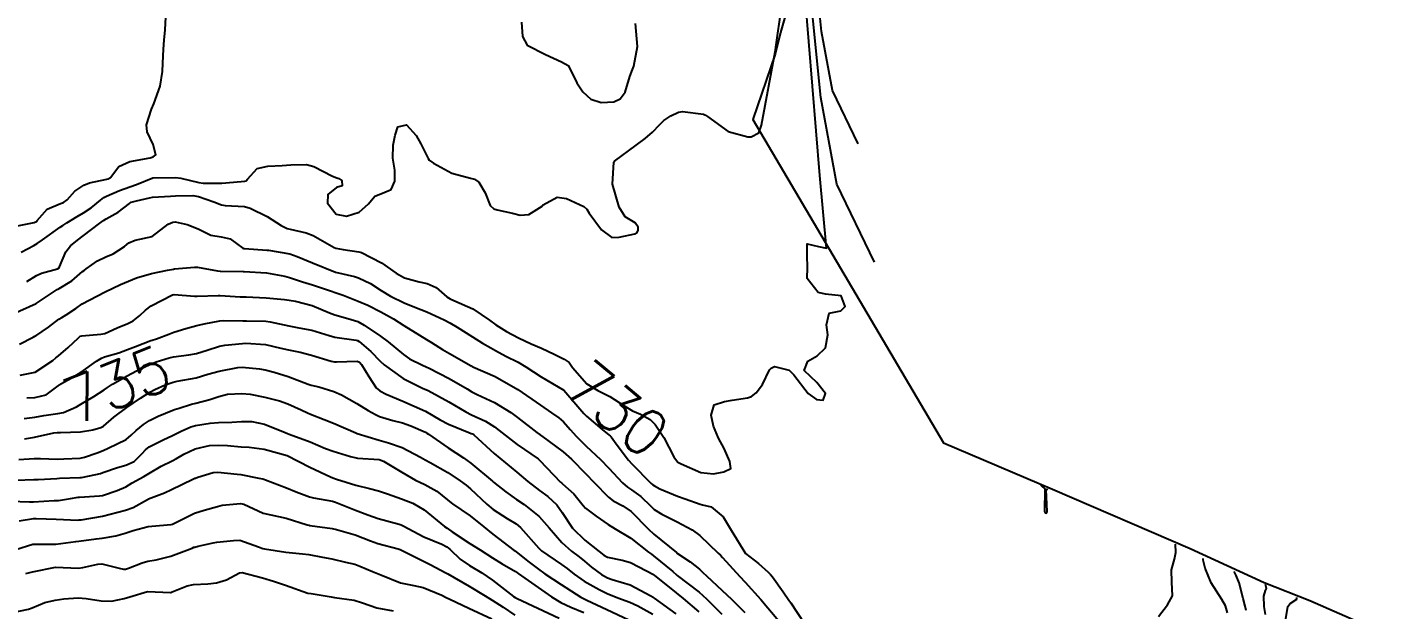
# Model space of a CAD drawing. Header units: metres. Extents: x 318500 to 325275, y 7408834 to 7428799.
# Drawn here: x 322108.7 to 322227.6, y 7416876.2 to 7416927 of the extents above; entities that cross this region are included whole.
import ezdxf
from ezdxf.enums import TextEntityAlignment as Align

# ---------------------------------------------------------------- set-up
doc = ezdxf.new("R2010")
doc.units = ezdxf.units.M
doc.header["$MEASUREMENT"] = 0
for name, color, linetype in [('Area', 45, 'Continuous'), ('Cotas', 45, 'Continuous'), ('Curvas de Nivel 1m', 11, 'Continuous'), ('Curvas de Nivel 5m', 15, 'Continuous')]:
    doc.layers.add(name, color=color, linetype=linetype)
doc.styles.add('Style-STANDARD', font='STANDARD.shx')

msp = doc.modelspace()

# ---------------------------------------------------------------- linework, layer by layer
at = {"layer": 'Area'}
msp.add_lwpolyline([(322175, 7416929.14), (322174.26, 7416926.49), (322173.8, 7416924.63), (322171.83, 7416918.94), (322188.43, 7416890.78), (322197.93, 7416886.73), (322209.91, 7416881.57), (322216.35, 7416878.61), (322220.32, 7416877.04), (322227.6, 7416873.86)], dxfattribs=at)
at = {"layer": 'Curvas de Nivel 1m', "flags": 128}
for points, elevation in [([(322181.02, 7416916.81), (322178.79, 7416921.45), (322177.82, 7416926.6), (322176.9, 7416935.92)], 732), ([(322182.43, 7416906.51), (322179.16, 7416913.29), (322177.75, 7416920.83), (322176.39, 7416934.46)], 731), ([(322108.17, 7416907.37), (322109.28, 7416907.97), (322109.56, 7416908.12), (322110.05, 7416908.44), (322111.58, 7416909.54), (322111.81, 7416909.71), (322112.15, 7416909.93), (322113.04, 7416910.47), (322113.59, 7416910.79), (322114.27, 7416911.23), (322115.08, 7416911.9), (322115.37, 7416912.13), (322115.62, 7416912.26), (322116.74, 7416912.76), (322117.63, 7416913.08), (322118.22, 7416913.27), (322119.64, 7416913.84), (322121.64, 7416913.87), (322122.07, 7416913.81), (322123.63, 7416913.45), (322124.03, 7416913.39), (322125.63, 7416913.39), (322125.98, 7416913.41), (322127.64, 7416913.57), (322127.76, 7416913.6), (322127.88, 7416913.73), (322128.72, 7416914.65), (322129.65, 7416914.86), (322130.89, 7416914.92), (322131.65, 7416914.99), (322133, 7416915.01), (322133.65, 7416914.84), (322135.27, 7416914), (322135.64, 7416913.86), (322135.82, 7416913.8), (322136.07, 7416913.62), (322136.1, 7416913.15), (322135.63, 7416913), (322134.87, 7416912.39), (322134.84, 7416911.64), (322135.6, 7416910.7), (322136.5, 7416910.52), (322137.6, 7416910.87), (322138.39, 7416911.59), (322138.95, 7416912.25), (322139.62, 7416912.5), (322140.37, 7416912.82), (322140.69, 7416913.56), (322140.69, 7416914.53), (322140.51, 7416915.56), (322140.54, 7416916.7), (322140.73, 7416917.56), (322140.96, 7416918.3), (322141.7, 7416918.46), (322142.55, 7416917.54), (322142.96, 7416916.8), (322143.6, 7416915.52), (322143.67, 7416915.4), (322144.05, 7416915.13), (322145.65, 7416914.26), (322147.29, 7416913.83), (322147.64, 7416913.73), (322148, 7416913.46), (322148.54, 7416912.54), (322148.98, 7416911.45), (322149.31, 7416911.14), (322149.61, 7416911.07), (322150.94, 7416910.76), (322151.6, 7416910.61), (322152.34, 7416910.66), (322153.51, 7416911.39), (322153.56, 7416911.44), (322153.61, 7416911.51), (322154.83, 7416912.17), (322155.62, 7416912.04), (322157.15, 7416911.34), (322157.41, 7416911.13), (322157.6, 7416910.77), (322158.69, 7416909.32), (322159.58, 7416908.65), (322160.2, 7416908.69), (322161.59, 7416908.96), (322161.78, 7416909.08), (322161.88, 7416909.28), (322161.88, 7416909.56), (322161.6, 7416909.93), (322160.74, 7416910.44), (322160.21, 7416911.3), (322159.64, 7416913.31), (322159.76, 7416915.22), (322159.82, 7416915.31), (322161.68, 7416916.69), (322162.47, 7416917.27), (322163.12, 7416917.83), (322163.71, 7416918.47), (322164.11, 7416918.85), (322164.72, 7416919.24), (322165.39, 7416919.57), (322165.73, 7416919.62), (322167.54, 7416919.39), (322167.72, 7416919.32), (322167.89, 7416919.2), (322169.7, 7416917.87), (322171.42, 7416917.43), (322171.69, 7416917.42), (322172.38, 7416917.78), (322172.61, 7416918.44), (322173.8, 7416924.82), (322173.83, 7416924.99), (322173.88, 7416925.43), (322174.3, 7416928.46)], 729), ([(322107.58, 7416909.61), (322109.31, 7416909.97), (322109.51, 7416910.04), (322109.58, 7416910.12), (322110.43, 7416911.12), (322111.6, 7416911.61), (322111.85, 7416911.7), (322112.18, 7416911.94), (322112.85, 7416912.7), (322113.63, 7416913.21), (322114.14, 7416913.41), (322115.64, 7416913.73), (322115.76, 7416913.77), (322115.95, 7416913.89), (322116.68, 7416914.85), (322117.65, 7416915.26), (322119.41, 7416915.59), (322119.66, 7416915.67), (322119.91, 7416915.84), (322119.67, 7416916.76), (322119.15, 7416917.85), (322119.09, 7416918.46), (322119.52, 7416919.84), (322119.72, 7416920.28), (322120.27, 7416921.83), (322120.48, 7416923.11), (322120.51, 7416923.83), (322120.56, 7416925.06), (322120.61, 7416925.83), (322120.71, 7416926.73), (322120.76, 7416927.83)], 728), ([(322151.71, 7416927.41), (322151.81, 7416926.15), (322152.21, 7416925.41), (322153.79, 7416924.59), (322155.19, 7416923.95), (322155.77, 7416923.63), (322155.92, 7416923.36), (322156.54, 7416922.13), (322157.04, 7416921.34), (322157.74, 7416920.71), (322158.64, 7416920.42), (322159.74, 7416920.47), (322160.31, 7416920.74), (322160.74, 7416921.3), (322161.13, 7416922.66), (322161.38, 7416923.29), (322161.49, 7416923.57), (322161.8, 7416925.28), (322161.63, 7416927.28)], 728), ([(322107.48, 7416902), (322109.49, 7416902.91), (322111.05, 7416903.95), (322111.32, 7416904.12), (322111.5, 7416904.22), (322112.58, 7416904.87), (322113.53, 7416905.68), (322113.66, 7416905.78), (322113.85, 7416905.92), (322114.81, 7416906.63), (322115.55, 7416906.96), (322116.2, 7416907.23), (322117.17, 7416907.87), (322117.38, 7416908.05), (322117.56, 7416908.19), (322118.11, 7416908.41), (322119.57, 7416908.75), (322120.98, 7416909.82), (322121.39, 7416910), (322121.58, 7416910.01), (322122.63, 7416909.8), (322123.58, 7416909.42), (322124.67, 7416908.87), (322125.57, 7416908.7), (322126.37, 7416908.55), (322127.48, 7416907.73), (322127.56, 7416907.7), (322127.6, 7416907.69), (322129.56, 7416907.56), (322129.71, 7416907.55), (322131.55, 7416907.22), (322132.21, 7416907.01), (322133.54, 7416906.46), (322135.53, 7416905.63), (322137.18, 7416905.26), (322137.53, 7416905.14), (322138.58, 7416904.65), (322139.51, 7416904.05), (322140.31, 7416903.56), (322141.5, 7416902.98), (322142.44, 7416902.59), (322143.49, 7416902.18), (322144.99, 7416901.5), (322145.48, 7416901.23), (322146.11, 7416900.85), (322147.46, 7416900), (322148.33, 7416899.46), (322149.04, 7416899.04), (322149.44, 7416898.83), (322150.35, 7416898.33), (322151.43, 7416897.8), (322152.1, 7416897.4), (322153.42, 7416896.53), (322155.4, 7416895.36), (322157.15, 7416893.33), (322157.25, 7416893.21), (322157.37, 7416893.09), (322158.72, 7416891.95), (322159.35, 7416891.45), (322159.43, 7416891.39), (322159.51, 7416891.31), (322159.96, 7416890.69), (322161.03, 7416889.28), (322161.32, 7416888.96), (322163, 7416887.25), (322163.15, 7416887.11), (322163.29, 7416887.02), (322163.76, 7416886.77), (322165.28, 7416886.12), (322165.95, 7416885.89), (322167.27, 7416885.45), (322167.47, 7416885.39), (322168.22, 7416885.19), (322169.26, 7416884.33), (322169.97, 7416883.16), (322171.21, 7416881.15), (322172.35, 7416880.28), (322173.19, 7416879.53), (322173.39, 7416879.32), (322173.55, 7416879.11), (322174.48, 7416877.79), (322174.99, 7416877.09), (322175.16, 7416876.85), (322176.32, 7416875.08)], 731), ([(322108.05, 7416899.38), (322109.22, 7416899.97), (322109.38, 7416900.05), (322109.45, 7416900.09), (322110.57, 7416900.85), (322111.47, 7416901.53), (322111.72, 7416901.7), (322112.11, 7416901.93), (322112.93, 7416902.48), (322113.49, 7416902.87), (322115.43, 7416903.89), (322115.48, 7416903.91), (322115.5, 7416903.92), (322116.82, 7416904.56), (322117.51, 7416904.85), (322118.23, 7416905.14), (322119.53, 7416905.53), (322120.91, 7416905.82), (322121.43, 7416905.91), (322121.53, 7416905.93), (322123.25, 7416906.08), (322123.53, 7416906.07), (322125.26, 7416905.76), (322125.49, 7416905.72), (322125.53, 7416905.72), (322127.49, 7416905.69), (322127.53, 7416905.69), (322127.57, 7416905.69), (322129.53, 7416905.57), (322131.13, 7416905.29), (322131.52, 7416905.17), (322132.65, 7416904.79), (322133.52, 7416904.52), (322135.18, 7416903.97), (322135.51, 7416903.86), (322135.69, 7416903.81), (322136.2, 7416903.62), (322137.5, 7416903.11), (322138.34, 7416902.75), (322139.49, 7416902.18), (322140.59, 7416901.56), (322141.47, 7416901), (322142.84, 7416900.15), (322143.45, 7416899.78), (322143.88, 7416899.51), (322144.84, 7416898.9), (322145.44, 7416898.55), (322147.35, 7416897.47), (322147.43, 7416897.43), (322147.49, 7416897.4), (322149.42, 7416896.55), (322151.4, 7416895.41), (322153.38, 7416894.06), (322154.34, 7416893.38), (322154.95, 7416892.95), (322155.36, 7416892.6), (322155.96, 7416891.95), (322156.49, 7416891.34), (322157.34, 7416890.49), (322158.59, 7416889.32), (322159.31, 7416888.58), (322160.51, 7416887.29), (322160.93, 7416886.92), (322161.28, 7416886.69), (322162.1, 7416886.09), (322162.96, 7416885.25), (322163.27, 7416884.98), (322163.94, 7416884.57), (322165.25, 7416883.91), (322166.56, 7416883.21), (322167.23, 7416882.72), (322168.82, 7416881.18), (322169.02, 7416880.99), (322169.21, 7416880.8), (322170.7, 7416879.15), (322171.18, 7416878.65), (322172.55, 7416877.13), (322173.15, 7416876.41), (322174.24, 7416875.1)], 732), ([(322108.1, 7416896.68), (322109.41, 7416896.94), (322110.93, 7416897.95), (322111.2, 7416898.17), (322111.43, 7416898.36), (322112.28, 7416899.09), (322113.17, 7416899.92), (322113.32, 7416900.05), (322113.45, 7416900.09), (322115.12, 7416900.23), (322115.46, 7416900.31), (322116.54, 7416900.79), (322117.47, 7416901.16), (322117.94, 7416901.39), (322118.5, 7416901.85), (322118.99, 7416902.34), (322119.49, 7416902.71), (322121.35, 7416903.67), (322121.5, 7416903.69), (322123.25, 7416903.55), (322123.5, 7416903.54), (322125.33, 7416903.59), (322125.5, 7416903.59), (322127.25, 7416903.49), (322127.5, 7416903.48), (322127.75, 7416903.48), (322129.5, 7416903.41), (322131.09, 7416903.27), (322131.5, 7416903.21), (322132.06, 7416903.11), (322133.5, 7416902.73), (322135.02, 7416902.1), (322135.48, 7416901.92), (322136.61, 7416901.61), (322137.48, 7416901.33), (322138.04, 7416901.02), (322139.46, 7416900.06), (322140.12, 7416899.56), (322141.44, 7416898.47), (322141.98, 7416898.09), (322143.09, 7416897.53), (322143.43, 7416897.38), (322143.67, 7416897.27), (322145.41, 7416896.39), (322146.98, 7416895.47), (322147.4, 7416895.22), (322147.86, 7416894.99), (322149.38, 7416894.28), (322150.79, 7416893.42), (322151.13, 7416893.17), (322151.37, 7416892.99), (322153.05, 7416891.69), (322153.35, 7416891.47), (322153.4, 7416891.44), (322153.47, 7416891.39), (322155.33, 7416889.99), (322156.06, 7416889.35), (322157.3, 7416888.08), (322158.03, 7416887.32), (322159.28, 7416886.04), (322159.7, 7416885.73), (322160.54, 7416885.29), (322161.26, 7416884.8), (322162.78, 7416883.26), (322163.23, 7416882.83), (322165.19, 7416881.23), (322165.21, 7416881.21), (322166.4, 7416880.41), (322167.2, 7416879.77), (322167.5, 7416879.5), (322167.82, 7416879.19), (322169.17, 7416877.91), (322169.98, 7416877.16), (322171.14, 7416875.99)], 733), ([(322108.67, 7416894.69), (322109.38, 7416894.72), (322110.37, 7416894.97), (322111.4, 7416895.74), (322111.5, 7416895.83), (322111.69, 7416895.94), (322112.8, 7416896.54), (322113.41, 7416896.92), (322114.75, 7416897.9), (322115.16, 7416898.16), (322115.43, 7416898.25), (322116.68, 7416898.62), (322117.44, 7416898.9), (322118.13, 7416899.16), (322119.45, 7416899.68), (322119.57, 7416899.72), (322119.96, 7416899.83), (322121.03, 7416900.24), (322121.46, 7416900.41), (322122.52, 7416900.74), (322123.47, 7416900.99), (322124.09, 7416901.15), (322125.47, 7416901.4), (322125.81, 7416901.42), (322127.48, 7416901.41), (322127.8, 7416901.41), (322129.47, 7416901.37), (322129.86, 7416901.31), (322131.47, 7416900.96), (322132.33, 7416900.8), (322133.46, 7416900.58), (322134.98, 7416900.12), (322135.46, 7416899.99), (322137.33, 7416899.72), (322137.45, 7416899.69), (322137.59, 7416899.6), (322138.6, 7416898.74), (322139.43, 7416897.89), (322139.76, 7416897.57), (322141.41, 7416896.39), (322143.15, 7416895.52), (322143.4, 7416895.42), (322143.6, 7416895.32), (322145.38, 7416894.35), (322146.86, 7416893.48), (322147.37, 7416893.22), (322148.58, 7416892.67), (322149.36, 7416892.18), (322149.78, 7416891.86), (322150.29, 7416891.43), (322151.34, 7416890.62), (322153.16, 7416889.39), (322153.32, 7416889.25), (322155.11, 7416887.36), (322155.2, 7416887.28), (322155.29, 7416887.21), (322156.28, 7416886.35), (322157.07, 7416885.33), (322157.27, 7416885.09), (322158.2, 7416884.38), (322159.25, 7416883.66), (322159.86, 7416883.3), (322161.23, 7416882.49), (322162.77, 7416881.26), (322163.03, 7416881.07), (322163.21, 7416880.94), (322164.87, 7416879.56), (322165.19, 7416879.29), (322165.22, 7416879.26), (322165.27, 7416879.23), (322167.17, 7416877.77), (322167.82, 7416877.19), (322169.14, 7416875.85)], 734), ([(322108.48, 7416891.13), (322109.33, 7416891.26), (322111.03, 7416891.64), (322111.34, 7416891.68), (322111.6, 7416891.68), (322113.34, 7416891.73), (322114.42, 7416891.9), (322115.12, 7416892.11), (322115.35, 7416892.24), (322116.23, 7416893), (322117.37, 7416893.86), (322118.55, 7416894.68), (322119.39, 7416895.2), (322119.81, 7416895.42), (322120.71, 7416895.82), (322121.4, 7416896.07), (322121.75, 7416896.15), (322123.41, 7416896.45), (322124.43, 7416896.75), (322125.41, 7416897.03), (322127.03, 7416897.35), (322127.42, 7416897.37), (322128.93, 7416897.22), (322129.42, 7416897.13), (322130.19, 7416896.93), (322131.41, 7416896.56), (322133.16, 7416895.89), (322133.4, 7416895.81), (322134.07, 7416895.64), (322135.39, 7416895.24), (322136.04, 7416894.96), (322137.38, 7416894.2), (322138.37, 7416893.58), (322139.02, 7416893.23), (322139.37, 7416893.08), (322140.52, 7416892.72), (322141.36, 7416892.51), (322142.08, 7416892.26), (322143.35, 7416891.7), (322143.47, 7416891.63), (322143.63, 7416891.52), (322145.33, 7416890.33), (322146.66, 7416889.48), (322147.31, 7416889.02), (322149.18, 7416887.44), (322149.29, 7416887.34), (322150.36, 7416886.5), (322151.27, 7416885.85), (322151.95, 7416885.4), (322153.25, 7416884.35), (322154.12, 7416883.37), (322155.22, 7416882.1), (322156.06, 7416881.35), (322156.72, 7416880.85), (322157.2, 7416880.46), (322157.82, 7416879.95), (322158.68, 7416879.31), (322159.19, 7416879.02), (322159.61, 7416878.87), (322161.18, 7416878.4), (322162.97, 7416877.45), (322163.16, 7416877.33), (322163.27, 7416877.25), (322165.14, 7416875.88)], 736), ([(322107.97, 7416889.33), (322109.31, 7416889.41), (322109.86, 7416889.41), (322111.31, 7416889.36), (322111.88, 7416889.37), (322113.31, 7416889.45), (322113.7, 7416889.53), (322114.8, 7416889.9), (322115.32, 7416890.12), (322115.74, 7416890.3), (322117.33, 7416891.06), (322117.76, 7416891.43), (322118.18, 7416891.85), (322118.82, 7416892.38), (322119.35, 7416892.73), (322120.1, 7416893.09), (322121.37, 7416893.62), (322121.51, 7416893.67), (322121.92, 7416893.8), (322123.01, 7416894.15), (322123.38, 7416894.24), (322124.61, 7416894.54), (322125.39, 7416894.81), (322126.14, 7416895), (322127.39, 7416895.08), (322128.1, 7416895), (322129.39, 7416894.75), (322130.65, 7416894.42), (322131.38, 7416894.17), (322132.53, 7416893.66), (322133.09, 7416893.38), (322133.37, 7416893.26), (322134.55, 7416892.82), (322135.36, 7416892.49), (322137.31, 7416891.64), (322137.35, 7416891.63), (322137.37, 7416891.62), (322137.42, 7416891.6), (322139.34, 7416891), (322140.13, 7416890.77), (322141.33, 7416890.37), (322142.92, 7416889.52), (322143.32, 7416889.29), (322143.77, 7416889.05), (322145.3, 7416888.2), (322146.37, 7416887.47), (322146.9, 7416887.08), (322147.28, 7416886.76), (322148.7, 7416885.45), (322149.26, 7416884.98), (322150.48, 7416884.19), (322151.24, 7416883.72), (322151.63, 7416883.4), (322153.21, 7416881.61), (322153.47, 7416881.38), (322155.2, 7416880.18), (322155.68, 7416879.83), (322156.31, 7416879.34), (322157.18, 7416878.74), (322158.48, 7416878), (322159.17, 7416877.67), (322160.1, 7416877.29), (322161.15, 7416876.89), (322161.83, 7416876.59), (322163.14, 7416875.87)], 737), ([(322107.74, 7416887.54), (322109.28, 7416887.57), (322109.66, 7416887.59), (322111.29, 7416887.68), (322111.53, 7416887.69), (322113.29, 7416887.75), (322113.44, 7416887.77), (322114.12, 7416887.91), (322115.07, 7416888.11), (322115.29, 7416888.18), (322116.55, 7416888.62), (322117.3, 7416888.83), (322118, 7416889.16), (322118.72, 7416889.85), (322119, 7416890.17), (322119.33, 7416890.43), (322120.55, 7416891.04), (322121.34, 7416891.42), (322122.11, 7416891.8), (322122.95, 7416892.18), (322123.35, 7416892.3), (322124.63, 7416892.49), (322125.35, 7416892.54), (322126.51, 7416892.58), (322127.35, 7416892.64), (322128.26, 7416892.62), (322129.36, 7416892.41), (322131.14, 7416891.68), (322131.35, 7416891.59), (322131.5, 7416891.53), (322133.34, 7416890.85), (322134.67, 7416890.29), (322135.33, 7416890.04), (322136.83, 7416889.6), (322137.32, 7416889.48), (322137.46, 7416889.45), (322139.32, 7416889.32), (322139.7, 7416889.18), (322141.3, 7416888.22), (322142.5, 7416887.53), (322143.29, 7416887.14), (322144.34, 7416886.57), (322145.27, 7416885.8), (322145.44, 7416885.66), (322145.7, 7416885.48), (322147.25, 7416884.41), (322148.45, 7416883.45), (322149.23, 7416882.82), (322151.07, 7416881.41), (322151.15, 7416881.36), (322151.21, 7416881.31), (322152.28, 7416880.47), (322153.19, 7416879.77), (322153.76, 7416879.37), (322155.18, 7416878.43), (322156.88, 7416877.33), (322157.16, 7416877.19), (322157.41, 7416877.07), (322159.14, 7416876.28), (322161.05, 7416875.37)], 738), ([(322107.26, 7416885.71), (322108.92, 7416885.63), (322109.26, 7416885.64), (322111.06, 7416885.75), (322111.26, 7416885.75), (322111.44, 7416885.76), (322112.47, 7416885.93), (322113.14, 7416886.05), (322113.26, 7416886.06), (322115, 7416886.15), (322115.26, 7416886.2), (322116.53, 7416886.62), (322117.28, 7416886.96), (322117.85, 7416887.29), (322118.85, 7416887.84), (322119.13, 7416888.01), (322119.29, 7416888.11), (322120.37, 7416888.75), (322121.31, 7416889.2), (322121.71, 7416889.41), (322122.33, 7416889.79), (322123.32, 7416890.26), (322124.56, 7416890.54), (322125.33, 7416890.58), (322126.12, 7416890.54), (322127.33, 7416890.43), (322128.01, 7416890.4), (322129.33, 7416890.22), (322131.32, 7416889.68), (322133.31, 7416888.67), (322135.09, 7416887.83), (322135.29, 7416887.74), (322135.61, 7416887.62), (322137.29, 7416887.1), (322138.5, 7416886.8), (322139.28, 7416886.6), (322140.06, 7416886.34), (322141.27, 7416885.91), (322142.26, 7416885.53), (322143.26, 7416884.94), (322145.03, 7416883.49), (322145.24, 7416883.34), (322145.68, 7416883.04), (322147.22, 7416882.01), (322148.11, 7416881.45), (322149.2, 7416880.77), (322150.02, 7416880.25), (322151.19, 7416879.57), (322151.29, 7416879.51), (322151.43, 7416879.41), (322153.17, 7416878.17), (322154.32, 7416877.37), (322155.15, 7416876.87), (322156.01, 7416876.48), (322157.14, 7416875.99)], 739), ([(322107.71, 7416881.49), (322109.21, 7416881.95), (322109.23, 7416881.95), (322111.21, 7416881.94), (322112.95, 7416882.19), (322113.21, 7416882.22), (322114.71, 7416882.41), (322115.22, 7416882.47), (322116.42, 7416882.68), (322117.23, 7416882.91), (322117.93, 7416883.15), (322119.23, 7416883.49), (322119.55, 7416883.53), (322121.24, 7416883.66), (322121.35, 7416883.69), (322121.57, 7416883.81), (322123.25, 7416884.64), (322124.11, 7416884.91), (322125.26, 7416885.24), (322125.67, 7416885.35), (322127.27, 7416885.5), (322127.56, 7416885.43), (322129.25, 7416884.66), (322130.57, 7416884.37), (322131.25, 7416884.22), (322133.08, 7416883.65), (322133.24, 7416883.6), (322133.3, 7416883.59), (322135.24, 7416883.32), (322135.61, 7416883.24), (322137.23, 7416882.76), (322138.57, 7416882.23), (322139.22, 7416882), (322140.99, 7416881.54), (322141.16, 7416881.49), (322141.21, 7416881.47), (322141.34, 7416881.41), (322143.2, 7416880.46), (322143.84, 7416880.15), (322145.07, 7416879.49), (322145.19, 7416879.43), (322145.31, 7416879.36), (322147.17, 7416878.3), (322148.56, 7416877.45), (322149.15, 7416877.08), (322150.12, 7416876.46), (322151.14, 7416875.78)], 741), ([(322108.6, 7416879.4), (322109.18, 7416879.54), (322111.18, 7416879.94), (322113.18, 7416879.87), (322113.56, 7416879.91), (322114.86, 7416880.22), (322115.19, 7416880.23), (322116.71, 7416879.87), (322117.08, 7416879.77), (322117.18, 7416879.77), (322117.25, 7416879.78), (322117.53, 7416879.86), (322118.71, 7416880.33), (322119.19, 7416880.48), (322119.94, 7416880.58), (322121.2, 7416880.91), (322123.05, 7416881.62), (322123.21, 7416881.68), (322123.29, 7416881.7), (322123.58, 7416881.78), (322124.9, 7416882.08), (322125.22, 7416882.12), (322126.67, 7416882.28), (322127.22, 7416882.29), (322128.83, 7416881.71), (322129.11, 7416881.61), (322129.21, 7416881.58), (322129.36, 7416881.55), (322131.21, 7416881.27), (322132.65, 7416881.11), (322133.2, 7416881.04), (322134.4, 7416880.83), (322135.2, 7416880.67), (322136.4, 7416880.4), (322137.2, 7416880.2), (322137.64, 7416880.04), (322138.75, 7416879.58), (322139.19, 7416879.4), (322139.47, 7416879.28), (322141.18, 7416878.6), (322142.35, 7416878.35), (322143.17, 7416878.18), (322144.77, 7416877.5), (322145.16, 7416877.31), (322145.48, 7416877.16), (322147.14, 7416876.39), (322149.13, 7416875.44)], 742), ([(322207.14, 7416875.67), (322207.92, 7416876.66), (322208.37, 7416877.45), (322208.29, 7416878.65), (322208.28, 7416879.73), (322208.52, 7416880.65), (322208.64, 7416881.22), (322208.63, 7416881.95)], 731), ([(322213.15, 7416875.98), (322212.96, 7416876.59), (322212.64, 7416877.13), (322211.73, 7416878.6), (322211.21, 7416879.85), (322211.05, 7416880.45), (322211.03, 7416880.61), (322211.03, 7416880.71)], 732), ([(322107.44, 7416876), (322108.82, 7416876.29), (322109.14, 7416876.4), (322110.23, 7416876.87), (322111.15, 7416877.09), (322111.9, 7416877.18), (322113.15, 7416877.27), (322113.83, 7416877.23), (322115.15, 7416877.02), (322116.04, 7416876.99), (322117.15, 7416877.22), (322117.64, 7416877.37), (322119.16, 7416877.84), (322121.16, 7416877.76), (322121.21, 7416877.76), (322121.32, 7416877.81), (322122.63, 7416878.33), (322123.17, 7416878.44), (322124.43, 7416878.51), (322125.17, 7416878.6), (322126.06, 7416878.86), (322127.19, 7416879.47), (322127.42, 7416879.49), (322129.18, 7416879.02), (322130.14, 7416878.73), (322131.17, 7416878.38), (322133.11, 7416877.7), (322133.16, 7416877.69), (322133.42, 7416877.65), (322135.16, 7416877.36), (322135.45, 7416877.32), (322137.15, 7416877.07), (322137.89, 7416876.84), (322139.14, 7416876.4), (322140.55, 7416876.14)], 743), ([(322214.76, 7416876.17), (322214.68, 7416876.57), (322214.51, 7416877.23), (322214.17, 7416878.58), (322213.91, 7416879.22), (322213.73, 7416879.57)], 733), ([(322216.44, 7416875.83), (322216.35, 7416876.54), (322216.3, 7416877.42), (322216.45, 7416877.91), (322216.53, 7416878.09), (322216.46, 7416878.43)], 734)]:
    msp.add_lwpolyline(points, dxfattribs=dict(at, elevation=elevation))
at = {"layer": 'Curvas de Nivel 5m', "flags": 128}
for points, elevation in [([(322108.68, 7416904.81), (322109.52, 7416905.35), (322109.94, 7416905.55), (322111.35, 7416905.94), (322111.48, 7416906), (322111.53, 7416906.09), (322112.08, 7416907.41), (322112.46, 7416907.93), (322113.07, 7416908.42), (322113.57, 7416908.79), (322115.02, 7416909.9), (322115.34, 7416910.14), (322115.59, 7416910.28), (322116.62, 7416910.85), (322117.61, 7416911.62), (322117.75, 7416911.72), (322118.23, 7416911.86), (322119.35, 7416912.11), (322119.61, 7416912.16), (322121.18, 7416912.25), (322121.62, 7416912.27), (322123.11, 7416912.3), (322123.62, 7416912.22), (322124.94, 7416911.77), (322125.61, 7416911.5), (322125.92, 7416911.45), (322127.6, 7416911.35), (322128.11, 7416911.21), (322129.59, 7416910.47), (322130.81, 7416909.69), (322131.34, 7416909.44), (322131.58, 7416909.38), (322132.97, 7416909.05), (322133.58, 7416908.82), (322135.41, 7416907.78), (322135.56, 7416907.72), (322136.19, 7416907.62), (322137.56, 7416907.42), (322137.79, 7416907.36), (322139.54, 7416906.46), (322140.8, 7416905.56), (322141.53, 7416905.15), (322142.8, 7416904.8), (322143.52, 7416904.64), (322144.3, 7416904.29), (322145.22, 7416903.49), (322145.51, 7416903.3), (322145.83, 7416903.16), (322147.49, 7416902.43), (322148.94, 7416901.45), (322149.47, 7416901.06), (322150.42, 7416900.47), (322151.46, 7416899.93), (322152.55, 7416899.4), (322153.45, 7416899.01), (322154.57, 7416898.5), (322155.44, 7416898.05), (322155.85, 7416897.77), (322156.14, 7416897.35), (322157.41, 7416895.92), (322158.37, 7416895.32), (322159.39, 7416894.8), (322160.7, 7416893.97), (322161.37, 7416893.57), (322162.06, 7416893.27), (322162.92, 7416892.81), (322163.36, 7416892.36), (322164.09, 7416891.24), (322164.98, 7416889.57), (322165.19, 7416889.23), (322165.32, 7416889.1), (322165.6, 7416888.94), (322167.31, 7416888.2), (322168.41, 7416888.08), (322169.31, 7416888.26), (322169.94, 7416888.54), (322169.83, 7416889.16), (322169.34, 7416890.28), (322168.86, 7416891.18), (322168.41, 7416892.23), (322168.23, 7416893.19), (322168.48, 7416894.09), (322169.39, 7416894.38), (322170.06, 7416894.49), (322171.39, 7416894.69), (322171.72, 7416894.82), (322172.14, 7416895.14), (322172.68, 7416895.86), (322173.28, 7416897.12), (322173.43, 7416897.27), (322173.73, 7416897.41), (322175.01, 7416897.1), (322175.42, 7416896.7), (322176.67, 7416895.08), (322177.39, 7416894.54), (322177.96, 7416894.49), (322178.17, 7416895.06), (322177.41, 7416896.03), (322176.31, 7416897.08), (322176.62, 7416897.9), (322177.44, 7416898.36), (322178.16, 7416899.06), (322178.36, 7416900.17), (322178.25, 7416901.06), (322178.48, 7416902.07), (322179.5, 7416902.28), (322179.89, 7416902.65), (322179.52, 7416903.58), (322178.18, 7416903.72), (322177.52, 7416903.86), (322176.58, 7416905.08), (322176.59, 7416906.04), (322176.58, 7416907.08), (322176.57, 7416908.09), (322177.57, 7416907.86), (322178.24, 7416907.73), (322177.66, 7416914.04), (322176.07, 7416933.54)], 730), ([(322108.45, 7416892.89), (322109.36, 7416893.02), (322110.14, 7416893.17), (322111.36, 7416893.33), (322111.87, 7416893.42), (322113, 7416893.92), (322113.23, 7416894.06), (322113.37, 7416894.14), (322114.49, 7416894.8), (322115.39, 7416895.4), (322115.68, 7416895.6), (322116.14, 7416895.88), (322117.41, 7416896.6), (322118.22, 7416897.05), (322119.42, 7416897.63), (322119.94, 7416897.83), (322121.06, 7416898.19), (322121.43, 7416898.26), (322122.78, 7416898.44), (322123.43, 7416898.56), (322124.36, 7416898.85), (322125.44, 7416899.19), (322125.91, 7416899.29), (322127.45, 7416899.43), (322127.74, 7416899.44), (322129.45, 7416899.33), (322130.78, 7416899.02), (322131.44, 7416898.87), (322132.45, 7416898.68), (322133.44, 7416898.42), (322135.16, 7416897.9), (322135.43, 7416897.83), (322135.62, 7416897.82), (322137.43, 7416897.88), (322137.62, 7416897.79), (322137.79, 7416897.59), (322138.44, 7416896.56), (322139.07, 7416895.57), (322139.4, 7416895.29), (322139.94, 7416895.02), (322141.38, 7416894.4), (322143.37, 7416893.52), (322144.64, 7416892.78), (322145.36, 7416892.39), (322147.13, 7416891.69), (322147.35, 7416891.6), (322147.44, 7416891.56), (322147.56, 7416891.47), (322149.33, 7416889.86), (322149.84, 7416889.43), (322151.3, 7416888.22), (322152.28, 7416887.4), (322153.28, 7416886.64), (322154, 7416886.1), (322154.8, 7416885.37), (322155.26, 7416884.71), (322156.16, 7416883.35), (322157.22, 7416882.3), (322158.48, 7416881.32), (322158.89, 7416881), (322159.21, 7416880.83), (322160.48, 7416880.56), (322161.2, 7416880.36), (322161.92, 7416879.99), (322163.19, 7416879.3), (322163.27, 7416879.25), (322165.17, 7416877.72), (322165.79, 7416877.22), (322167.14, 7416876.05)], 735), ([(322108.01, 7416883.99), (322109.24, 7416884.19), (322109.48, 7416884.2), (322111.24, 7416884.13), (322113.11, 7416884.05), (322113.24, 7416884.06), (322113.4, 7416884.08), (322115.25, 7416884.4), (322115.93, 7416884.56), (322117.25, 7416884.92), (322117.94, 7416885.16), (322119.16, 7416885.84), (322119.22, 7416885.88), (322119.26, 7416885.9), (322120.66, 7416886.43), (322121.27, 7416886.72), (322123.13, 7416887.62), (322123.29, 7416887.69), (322123.35, 7416887.71), (322123.56, 7416887.78), (322124.88, 7416888.18), (322125.3, 7416888.22), (322126.97, 7416888.06), (322127.29, 7416888.01), (322128.87, 7416887.71), (322129.22, 7416887.63), (322129.29, 7416887.61), (322129.43, 7416887.55), (322131.28, 7416886.86), (322132.12, 7416886.51), (322133.27, 7416886.08), (322133.63, 7416886), (322135.27, 7416885.69), (322135.53, 7416885.62), (322137.26, 7416884.92), (322138.34, 7416884.5), (322139.25, 7416884.2), (322141.08, 7416883.7), (322141.24, 7416883.64), (322141.43, 7416883.54), (322143.23, 7416882.59), (322144.77, 7416881.94), (322145.21, 7416881.72), (322145.51, 7416881.49), (322146.39, 7416880.66), (322147.2, 7416880.11), (322148.26, 7416879.45), (322149.18, 7416878.81), (322151.03, 7416877.41), (322151.16, 7416877.32), (322151.35, 7416877.22), (322153.15, 7416876.38), (322155, 7416875.5)], 740), ([(322196.8, 7416887.24), (322197.02, 7416886.98), (322197.2, 7416886.83), (322197.23, 7416886.8), (322197.24, 7416886.75), (322197.21, 7416884.8), (322197.27, 7416884.69), (322197.41, 7416884.66), (322197.46, 7416884.8), (322197.36, 7416886.72), (322197.42, 7416886.73), (322197.52, 7416886.7)], 730), ([(322218.21, 7416875.46), (322218.4, 7416876.52), (322218.6, 7416876.8), (322219.17, 7416877.17), (322219.19, 7416877.3)], 735)]:
    msp.add_lwpolyline(points, dxfattribs=dict(at, elevation=elevation))

# ---------------------------------------------------------------- texts
at = {"layer": 'Cotas', "style": 'Style-STANDARD'}
for s, rotation, p in [('735', 21.2051, (322116.53, 7416895.85, 735)), ('730', 320.151, (322160.05, 7416893.74, 730))]:
    msp.add_text(s, height=4, rotation=rotation, dxfattribs=at).set_placement(p, align=Align.MIDDLE_CENTER)

doc.saveas('drawing.dxf')
